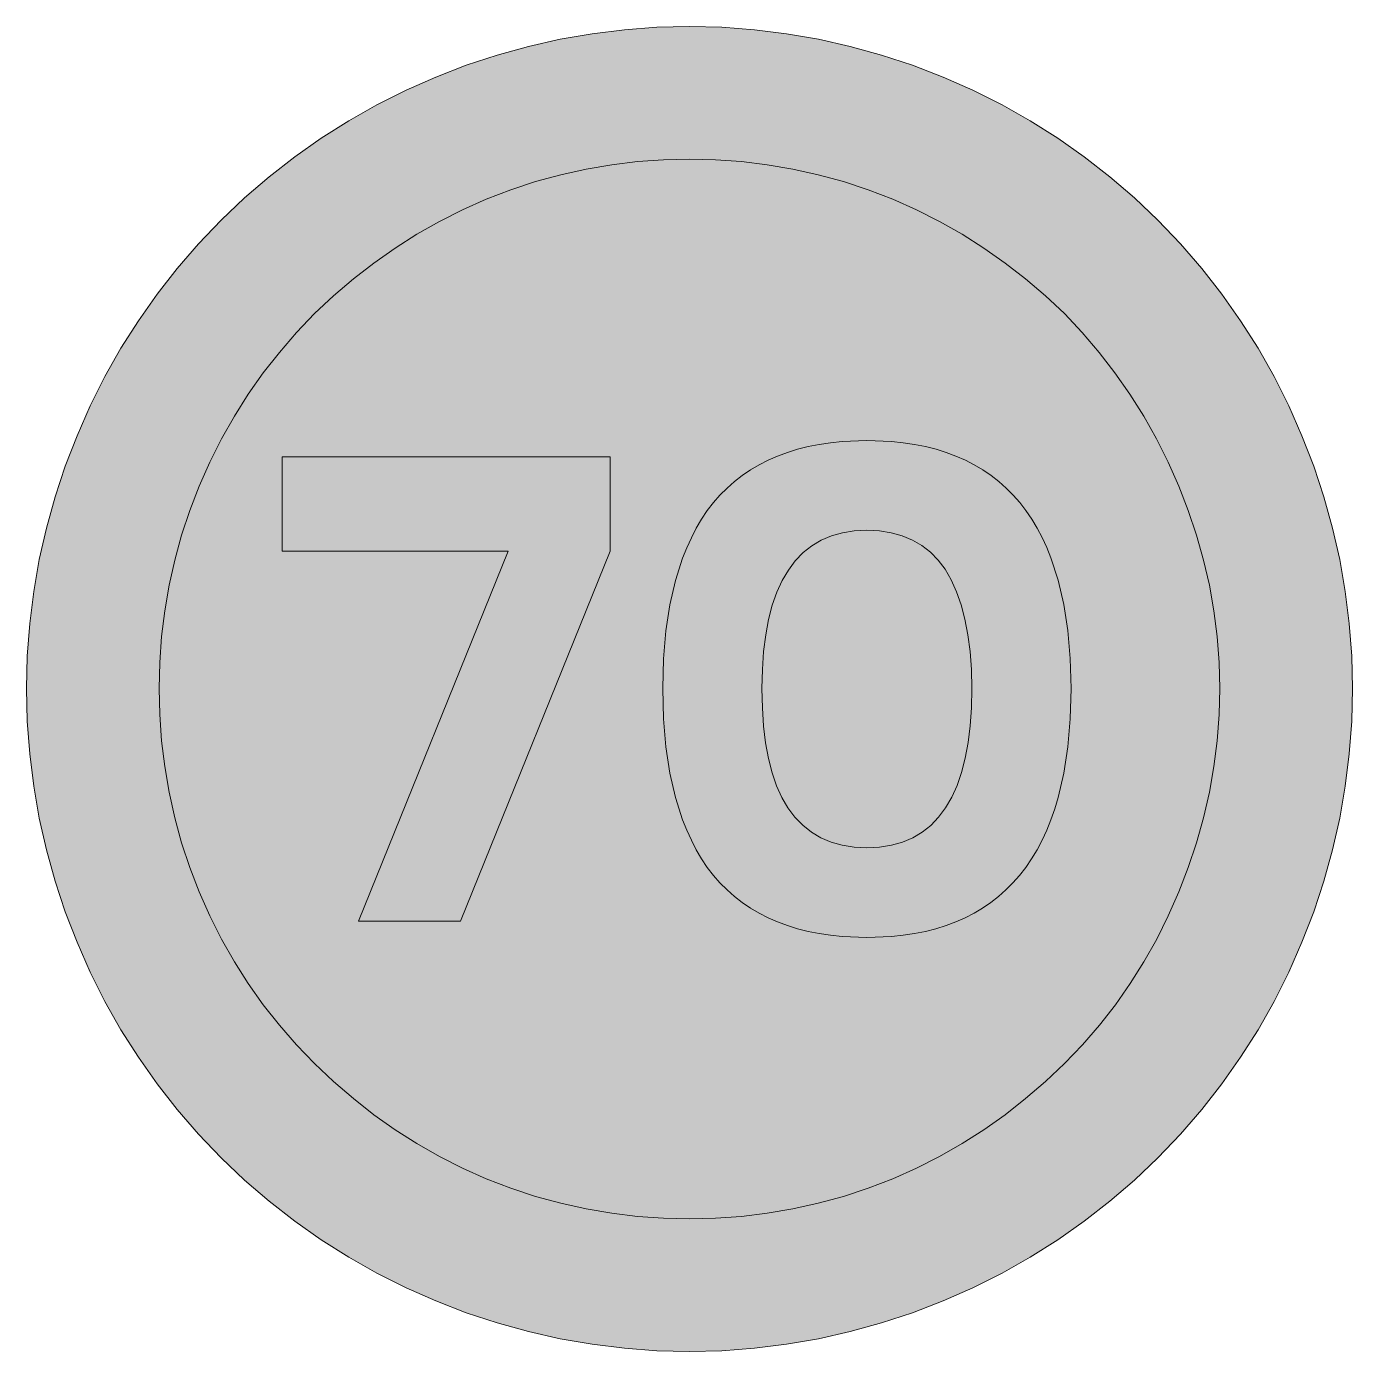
# Model space of a CAD drawing. Header units: metres. Extents: x 160 to 410, y 11 to 261.
import ezdxf

# ---------------------------------------------------------------- set-up
doc = ezdxf.new("R2010")
doc.units = ezdxf.units.M
for name, color, linetype, true_color in [('FILL_BLACK_000000', 7, 'Continuous', 0x000000), ('FILL_RED_FF0000', 7, 'Continuous', 0xff0000), ('FILL_WHITE_FFFFFF', 7, 'Continuous', 0xffffff)]:
    doc.layers.add(name, color=color, linetype=linetype, true_color=true_color)

msp = doc.modelspace()

# ---------------------------------------------------------------- hatches: boundary and pattern name
at = {"layer": 'FILL_BLACK_000000', "true_color": 0x000000}
h = msp.add_hatch(color=7, dxfattribs=at)
h.dxf.hatch_style = 1
h.paths.add_polyline_path([(356.15, 125.07), (355.39, 120.12), (354.33, 115.54), (353.68, 113.38), (352.96, 111.31), (352.17, 109.34), (351.29, 107.45), (350.34, 105.65), (349.32, 103.95), (348.22, 102.33), (347.04, 100.8), (345.79, 99.39), (344.47, 98.08), (343.07, 96.85), (341.6, 95.71), (340.06, 94.66), (338.45, 93.7), (336.76, 92.83), (335, 92.05), (333.17, 91.36), (331.26, 90.76), (329.28, 90.25), (327.22, 89.84), (325.09, 89.52), (322.88, 89.29), (318.24, 89.1), (313.59, 89.29), (311.38, 89.52), (309.23, 89.84), (307.16, 90.25), (305.16, 90.76), (303.24, 91.36), (301.39, 92.05), (299.61, 92.83), (297.91, 93.7), (296.28, 94.66), (294.72, 95.71), (293.25, 96.85), (291.84, 98.08), (290.51, 99.39), (289.26, 100.8), (288.11, 102.33), (287.04, 103.95), (286.04, 105.65), (285.11, 107.45), (284.26, 109.34), (283.47, 111.31), (282.13, 115.54), (281.08, 120.12), (280.32, 125.07), (279.87, 130.39), (279.72, 136.08), (279.87, 141.71), (280.32, 146.98), (281.08, 151.9), (282.13, 156.46), (283.47, 160.68), (284.26, 162.65), (285.11, 164.53), (286.04, 166.33), (287.04, 168.03), (288.11, 169.65), (289.26, 171.18), (290.51, 172.59), (291.84, 173.9), (293.25, 175.13), (294.72, 176.27), (296.28, 177.32), (297.91, 178.28), (299.61, 179.15), (301.39, 179.93), (303.24, 180.62), (305.16, 181.22), (307.16, 181.73), (309.23, 182.14), (311.38, 182.46), (313.59, 182.69), (318.24, 182.88), (322.88, 182.7), (325.1, 182.47), (327.23, 182.15), (329.3, 181.73), (331.29, 181.23), (333.2, 180.63), (335.04, 179.95), (336.81, 179.17), (338.5, 178.3), (340.12, 177.34), (341.66, 176.28), (343.13, 175.14), (344.52, 173.9), (345.84, 172.58), (347.09, 171.16), (348.25, 169.65), (349.35, 168.05), (350.37, 166.36), (351.31, 164.57), (352.18, 162.7), (352.97, 160.73), (354.34, 156.53), (355.4, 151.96), (356.15, 147.03), (356.61, 141.74), (356.76, 136.08), (356.61, 130.39), (356.15, 125.07)])
h.paths.add_polyline_path([(337.71, 143.06), (337.3, 146.22), (336.74, 149.15), (336.02, 151.86), (335.15, 154.33), (334.15, 156.57), (333, 158.58), (331.7, 160.29), (330.24, 161.78), (328.61, 163.05), (326.84, 164.09), (324.9, 164.91), (322.82, 165.49), (320.6, 165.84), (318.24, 165.96), (315.85, 165.84), (313.62, 165.49), (311.53, 164.9), (309.6, 164.08), (307.83, 163.02), (306.2, 161.73), (304.73, 160.2), (303.41, 158.44), (302.25, 156.46), (301.24, 154.24), (300.39, 151.78), (299.69, 149.1), (299.14, 146.19), (298.75, 143.05), (298.52, 139.68), (298.44, 136.08), (298.52, 132.42), (298.74, 129), (299.12, 125.81), (299.66, 122.87), (300.34, 120.18), (301.17, 117.73), (302.16, 115.53), (303.3, 113.58), (304.65, 111.81), (306.14, 110.27), (307.77, 108.97), (309.56, 107.91), (311.49, 107.08), (313.58, 106.49), (315.83, 106.14), (318.24, 106.02), (320.63, 106.14), (322.86, 106.49), (324.95, 107.08), (326.88, 107.91), (328.65, 108.97), (330.28, 110.26), (331.75, 111.79), (333.07, 113.56), (334.23, 115.56), (335.24, 117.79), (336.09, 120.25), (336.79, 122.95), (337.34, 125.89), (337.73, 129.05), (337.96, 132.45), (338.04, 136.08), (337.96, 139.68), (337.71, 143.06)], flags=16)
h = msp.add_hatch(color=7, dxfattribs=at)
h.dxf.hatch_style = 1
h.paths.add_polyline_path([(250.56, 162), (207.9, 162), (207.9, 179.82), (269.82, 179.82), (269.82, 162), (241.56, 92.16), (222.3, 92.16), (250.56, 162)])
at = {"layer": 'FILL_RED_FF0000', "true_color": 0xff0000}
h = msp.add_hatch(color=7, dxfattribs=at)
h.dxf.hatch_style = 1
h.paths.add_polyline_path([(409.71, 129.89), (409.26, 123.74), (408.5, 117.64), (407.45, 111.6), (406.11, 105.63), (404.47, 99.73), (402.54, 93.92), (400.32, 88.2), (397.82, 82.54), (395.06, 77.03), (392.04, 71.69), (388.76, 66.51), (385.22, 61.5), (381.44, 56.66), (377.41, 52), (373.14, 47.52), (368.71, 43.31), (364.08, 39.33), (359.25, 35.58), (354.24, 32.06), (349.06, 28.79), (343.73, 25.78), (338.25, 23.02), (332.64, 20.52), (326.86, 18.3), (321.01, 16.37), (315.09, 14.73), (309.11, 13.39), (303.07, 12.34), (297, 11.58), (290.89, 11.13), (284.76, 10.98), (278.62, 11.13), (272.49, 11.58), (266.4, 12.34), (260.35, 13.39), (254.36, 14.73), (248.44, 16.37), (242.61, 18.3), (236.88, 20.52), (231.27, 23.02), (225.79, 25.78), (220.46, 28.79), (215.28, 32.06), (210.27, 35.58), (205.44, 39.33), (200.81, 43.31), (196.38, 47.52), (192.11, 52), (188.08, 56.66), (184.3, 61.5), (180.77, 66.51), (177.48, 71.69), (174.46, 77.03), (171.7, 82.54), (169.2, 88.2), (166.98, 93.92), (165.05, 99.73), (163.41, 105.63), (162.07, 111.6), (161.02, 117.64), (160.26, 123.74), (159.81, 129.89), (159.66, 136.08), (159.81, 142.21), (160.26, 148.32), (161.02, 154.38), (162.07, 160.4), (163.41, 166.36), (165.05, 172.25), (166.98, 178.06), (169.2, 183.78), (171.7, 189.44), (174.46, 194.95), (177.48, 200.29), (180.77, 205.47), (184.3, 210.48), (188.08, 215.32), (192.11, 219.98), (196.38, 224.46), (200.81, 228.67), (205.44, 232.65), (210.27, 236.4), (215.28, 239.92), (220.46, 243.19), (225.79, 246.2), (231.27, 248.96), (236.88, 251.46), (242.61, 253.68), (248.44, 255.61), (254.36, 257.25), (260.35, 258.59), (266.4, 259.64), (272.49, 260.4), (278.62, 260.85), (284.76, 261), (290.89, 260.85), (297, 260.4), (303.07, 259.64), (309.11, 258.59), (315.09, 257.25), (321.01, 255.61), (326.86, 253.68), (332.64, 251.46), (338.25, 248.96), (343.73, 246.2), (349.06, 243.19), (354.24, 239.92), (359.25, 236.4), (364.08, 232.65), (368.71, 228.67), (373.14, 224.46), (377.41, 219.98), (381.44, 215.32), (385.22, 210.48), (388.76, 205.47), (392.04, 200.29), (395.06, 194.95), (397.82, 189.44), (400.32, 183.78), (402.54, 178.06), (404.47, 172.25), (406.11, 166.36), (407.45, 160.4), (408.5, 154.38), (409.26, 148.32), (409.71, 142.21), (409.86, 136.08), (409.71, 129.89)])
at = {"layer": 'FILL_WHITE_FFFFFF', "true_color": 0xffffff}
h = msp.add_hatch(color=7, dxfattribs=at)
h.dxf.hatch_style = 1
h.paths.add_polyline_path([(384.71, 131.15), (384.34, 126.24), (383.72, 121.35), (382.86, 116.5), (381.76, 111.71), (380.44, 106.97), (378.88, 102.31), (377.1, 97.74), (375.11, 93.21), (372.92, 88.8), (370.52, 84.53), (367.92, 80.39), (365.12, 76.4), (362.12, 72.55), (358.91, 68.87), (355.5, 65.34), (351.92, 61.92), (348.18, 58.7), (344.32, 55.66), (340.31, 52.83), (336.18, 50.2), (331.93, 47.77), (327.57, 45.56), (323.1, 43.56), (318.48, 41.79), (313.79, 40.25), (309.05, 38.95), (304.27, 37.89), (299.44, 37.06), (294.57, 36.47), (289.68, 36.12), (284.76, 36), (279.84, 36.12), (274.95, 36.47), (270.08, 37.06), (265.25, 37.89), (260.47, 38.95), (255.73, 40.25), (251.04, 41.79), (246.42, 43.56), (241.95, 45.56), (237.59, 47.77), (233.34, 50.2), (229.21, 52.83), (225.2, 55.66), (221.34, 58.7), (217.6, 61.92), (214.02, 65.34), (210.6, 68.87), (207.38, 72.55), (204.34, 76.4), (201.51, 80.39), (198.88, 84.53), (196.45, 88.8), (194.24, 93.21), (192.24, 97.74), (190.47, 102.31), (188.93, 106.97), (187.63, 111.71), (186.57, 116.5), (185.74, 121.35), (185.15, 126.24), (184.8, 131.15), (184.68, 136.08), (184.8, 141), (185.15, 145.89), (185.74, 150.75), (186.57, 155.56), (187.63, 160.33), (188.93, 165.04), (190.47, 169.68), (192.24, 174.24), (194.24, 178.77), (196.45, 183.18), (198.88, 187.46), (201.51, 191.61), (204.34, 195.63), (207.38, 199.5), (210.6, 203.23), (214.02, 206.82), (217.6, 210.18), (221.34, 213.36), (225.2, 216.36), (229.21, 219.17), (233.34, 221.79), (237.59, 224.21), (241.95, 226.42), (246.42, 228.42), (251.04, 230.19), (255.73, 231.73), (260.47, 233.03), (265.25, 234.09), (270.08, 234.92), (274.95, 235.51), (279.84, 235.86), (284.76, 235.98), (289.68, 235.86), (294.57, 235.51), (299.44, 234.92), (304.27, 234.09), (309.05, 233.03), (313.79, 231.73), (318.48, 230.19), (323.1, 228.42), (327.57, 226.42), (331.93, 224.21), (336.18, 221.79), (340.31, 219.17), (344.32, 216.36), (348.18, 213.36), (351.92, 210.18), (355.5, 206.82), (358.86, 203.23), (362.04, 199.5), (365.04, 195.63), (367.85, 191.61), (370.47, 187.46), (372.89, 183.18), (375.1, 178.77), (377.1, 174.24), (378.88, 169.68), (380.44, 165.04), (381.76, 160.33), (382.86, 155.56), (383.72, 150.75), (384.34, 145.89), (384.71, 141), (384.84, 136.08), (384.71, 131.15)])

# ---------------------------------------------------------------- linework, layer by layer
at = {"layer": 'FILL_BLACK_000000', "lineweight": 0, "true_color": 0x000000}
for points in [[(356.15, 125.07), (355.39, 120.12), (354.33, 115.54), (353.68, 113.38), (352.96, 111.31), (352.17, 109.34), (351.29, 107.45), (350.34, 105.65), (349.32, 103.95), (348.22, 102.33), (347.04, 100.8), (345.79, 99.39), (344.47, 98.08), (343.07, 96.85), (341.6, 95.71), (340.06, 94.66), (338.45, 93.7), (336.76, 92.83), (335, 92.05), (333.17, 91.36), (331.26, 90.76), (329.28, 90.25), (327.22, 89.84), (325.09, 89.52), (322.88, 89.29), (318.24, 89.1), (313.59, 89.29), (311.38, 89.52), (309.23, 89.84), (307.16, 90.25), (305.16, 90.76), (303.24, 91.36), (301.39, 92.05), (299.61, 92.83), (297.91, 93.7), (296.28, 94.66), (294.72, 95.71), (293.25, 96.85), (291.84, 98.08), (290.51, 99.39), (289.26, 100.8), (288.11, 102.33), (287.04, 103.95), (286.04, 105.65), (285.11, 107.45), (284.26, 109.34), (283.47, 111.31), (282.13, 115.54), (281.08, 120.12), (280.32, 125.07), (279.87, 130.39), (279.72, 136.08), (279.87, 141.71), (280.32, 146.98), (281.08, 151.9), (282.13, 156.46), (283.47, 160.68), (284.26, 162.65), (285.11, 164.53), (286.04, 166.33), (287.04, 168.03), (288.11, 169.65), (289.26, 171.18), (290.51, 172.59), (291.84, 173.9), (293.25, 175.13), (294.72, 176.27), (296.28, 177.32), (297.91, 178.28), (299.61, 179.15), (301.39, 179.93), (303.24, 180.62), (305.16, 181.22), (307.16, 181.73), (309.23, 182.14), (311.38, 182.46), (313.59, 182.69), (318.24, 182.88), (322.88, 182.7), (325.1, 182.47), (327.23, 182.15), (329.3, 181.73), (331.29, 181.23), (333.2, 180.63), (335.04, 179.95), (336.81, 179.17), (338.5, 178.3), (340.12, 177.34), (341.66, 176.28), (343.13, 175.14), (344.52, 173.9), (345.84, 172.58), (347.09, 171.16), (348.25, 169.65), (349.35, 168.05), (350.37, 166.36), (351.31, 164.57), (352.18, 162.7), (352.97, 160.73), (354.34, 156.53), (355.4, 151.96), (356.15, 147.03), (356.61, 141.74), (356.76, 136.08), (356.61, 130.39)], [(250.56, 162), (207.9, 162), (207.9, 179.82), (269.82, 179.82), (269.82, 162), (241.56, 92.16), (222.3, 92.16)], [(337.71, 143.06), (337.3, 146.22), (336.74, 149.15), (336.02, 151.86), (335.15, 154.33), (334.15, 156.57), (333, 158.58), (331.7, 160.29), (330.24, 161.78), (328.61, 163.05), (326.84, 164.09), (324.9, 164.91), (322.82, 165.49), (320.6, 165.84), (318.24, 165.96), (315.85, 165.84), (313.62, 165.49), (311.53, 164.9), (309.6, 164.08), (307.83, 163.02), (306.2, 161.73), (304.73, 160.2), (303.41, 158.44), (302.25, 156.46), (301.24, 154.24), (300.39, 151.78), (299.69, 149.1), (299.14, 146.19), (298.75, 143.05), (298.52, 139.68), (298.44, 136.08), (298.52, 132.42), (298.74, 129), (299.12, 125.81), (299.66, 122.87), (300.34, 120.18), (301.17, 117.73), (302.16, 115.53), (303.3, 113.58), (304.65, 111.81), (306.14, 110.27), (307.77, 108.97), (309.56, 107.91), (311.49, 107.08), (313.58, 106.49), (315.83, 106.14), (318.24, 106.02), (320.63, 106.14), (322.86, 106.49), (324.95, 107.08), (326.88, 107.91), (328.65, 108.97), (330.28, 110.26), (331.75, 111.79), (333.07, 113.56), (334.23, 115.56), (335.24, 117.79), (336.09, 120.25), (336.79, 122.95), (337.34, 125.89), (337.73, 129.05), (337.96, 132.45), (338.04, 136.08), (337.96, 139.68)]]:
    msp.add_lwpolyline(points, close=True, dxfattribs=at)
at = {"layer": 'FILL_RED_FF0000', "lineweight": 0, "true_color": 0xff0000}
msp.add_lwpolyline([(409.71, 129.89), (409.26, 123.74), (408.5, 117.64), (407.45, 111.6), (406.11, 105.63), (404.47, 99.73), (402.54, 93.92), (400.32, 88.2), (397.82, 82.54), (395.06, 77.03), (392.04, 71.69), (388.76, 66.51), (385.22, 61.5), (381.44, 56.66), (377.41, 52), (373.14, 47.52), (368.71, 43.31), (364.08, 39.33), (359.25, 35.58), (354.24, 32.06), (349.06, 28.79), (343.73, 25.78), (338.25, 23.02), (332.64, 20.52), (326.86, 18.3), (321.01, 16.37), (315.09, 14.73), (309.11, 13.39), (303.07, 12.34), (297, 11.58), (290.89, 11.13), (284.76, 10.98), (278.62, 11.13), (272.49, 11.58), (266.4, 12.34), (260.35, 13.39), (254.36, 14.73), (248.44, 16.37), (242.61, 18.3), (236.88, 20.52), (231.27, 23.02), (225.79, 25.78), (220.46, 28.79), (215.28, 32.06), (210.27, 35.58), (205.44, 39.33), (200.81, 43.31), (196.38, 47.52), (192.11, 52), (188.08, 56.66), (184.3, 61.5), (180.77, 66.51), (177.48, 71.69), (174.46, 77.03), (171.7, 82.54), (169.2, 88.2), (166.98, 93.92), (165.05, 99.73), (163.41, 105.63), (162.07, 111.6), (161.02, 117.64), (160.26, 123.74), (159.81, 129.89), (159.66, 136.08), (159.81, 142.21), (160.26, 148.32), (161.02, 154.38), (162.07, 160.4), (163.41, 166.36), (165.05, 172.25), (166.98, 178.06), (169.2, 183.78), (171.7, 189.44), (174.46, 194.95), (177.48, 200.29), (180.77, 205.47), (184.3, 210.48), (188.08, 215.32), (192.11, 219.98), (196.38, 224.46), (200.81, 228.67), (205.44, 232.65), (210.27, 236.4), (215.28, 239.92), (220.46, 243.19), (225.79, 246.2), (231.27, 248.96), (236.88, 251.46), (242.61, 253.68), (248.44, 255.61), (254.36, 257.25), (260.35, 258.59), (266.4, 259.64), (272.49, 260.4), (278.62, 260.85), (284.76, 261), (290.89, 260.85), (297, 260.4), (303.07, 259.64), (309.11, 258.59), (315.09, 257.25), (321.01, 255.61), (326.86, 253.68), (332.64, 251.46), (338.25, 248.96), (343.73, 246.2), (349.06, 243.19), (354.24, 239.92), (359.25, 236.4), (364.08, 232.65), (368.71, 228.67), (373.14, 224.46), (377.41, 219.98), (381.44, 215.32), (385.22, 210.48), (388.76, 205.47), (392.04, 200.29), (395.06, 194.95), (397.82, 189.44), (400.32, 183.78), (402.54, 178.06), (404.47, 172.25), (406.11, 166.36), (407.45, 160.4), (408.5, 154.38), (409.26, 148.32), (409.71, 142.21), (409.86, 136.08)], close=True, dxfattribs=at)
at = {"layer": 'FILL_WHITE_FFFFFF', "lineweight": 0, "true_color": 0xff0000}
msp.add_lwpolyline([(384.71, 131.15), (384.34, 126.24), (383.72, 121.35), (382.86, 116.5), (381.76, 111.71), (380.44, 106.97), (378.88, 102.31), (377.1, 97.74), (375.11, 93.21), (372.92, 88.8), (370.52, 84.53), (367.92, 80.39), (365.12, 76.4), (362.12, 72.55), (358.91, 68.87), (355.5, 65.34), (351.92, 61.92), (348.18, 58.7), (344.32, 55.66), (340.31, 52.83), (336.18, 50.2), (331.93, 47.77), (327.57, 45.56), (323.1, 43.56), (318.48, 41.79), (313.79, 40.25), (309.05, 38.95), (304.27, 37.89), (299.44, 37.06), (294.57, 36.47), (289.68, 36.12), (284.76, 36), (279.84, 36.12), (274.95, 36.47), (270.08, 37.06), (265.25, 37.89), (260.47, 38.95), (255.73, 40.25), (251.04, 41.79), (246.42, 43.56), (241.95, 45.56), (237.59, 47.77), (233.34, 50.2), (229.21, 52.83), (225.2, 55.66), (221.34, 58.7), (217.6, 61.92), (214.02, 65.34), (210.6, 68.87), (207.38, 72.55), (204.34, 76.4), (201.51, 80.39), (198.88, 84.53), (196.45, 88.8), (194.24, 93.21), (192.24, 97.74), (190.47, 102.31), (188.93, 106.97), (187.63, 111.71), (186.57, 116.5), (185.74, 121.35), (185.15, 126.24), (184.8, 131.15), (184.68, 136.08), (184.8, 141), (185.15, 145.89), (185.74, 150.75), (186.57, 155.56), (187.63, 160.33), (188.93, 165.04), (190.47, 169.68), (192.24, 174.24), (194.24, 178.77), (196.45, 183.18), (198.88, 187.46), (201.51, 191.61), (204.34, 195.63), (207.38, 199.5), (210.6, 203.23), (214.02, 206.82), (217.6, 210.18), (221.34, 213.36), (225.2, 216.36), (229.21, 219.17), (233.34, 221.79), (237.59, 224.21), (241.95, 226.42), (246.42, 228.42), (251.04, 230.19), (255.73, 231.73), (260.47, 233.03), (265.25, 234.09), (270.08, 234.92), (274.95, 235.51), (279.84, 235.86), (284.76, 235.98), (289.68, 235.86), (294.57, 235.51), (299.44, 234.92), (304.27, 234.09), (309.05, 233.03), (313.79, 231.73), (318.48, 230.19), (323.1, 228.42), (327.57, 226.42), (331.93, 224.21), (336.18, 221.79), (340.31, 219.17), (344.32, 216.36), (348.18, 213.36), (351.92, 210.18), (355.5, 206.82), (358.86, 203.23), (362.04, 199.5), (365.04, 195.63), (367.85, 191.61), (370.47, 187.46), (372.89, 183.18), (375.1, 178.77), (377.1, 174.24), (378.88, 169.68), (380.44, 165.04), (381.76, 160.33), (382.86, 155.56), (383.72, 150.75), (384.34, 145.89), (384.71, 141), (384.84, 136.08)], close=True, dxfattribs=at)

doc.saveas('drawing.dxf')
